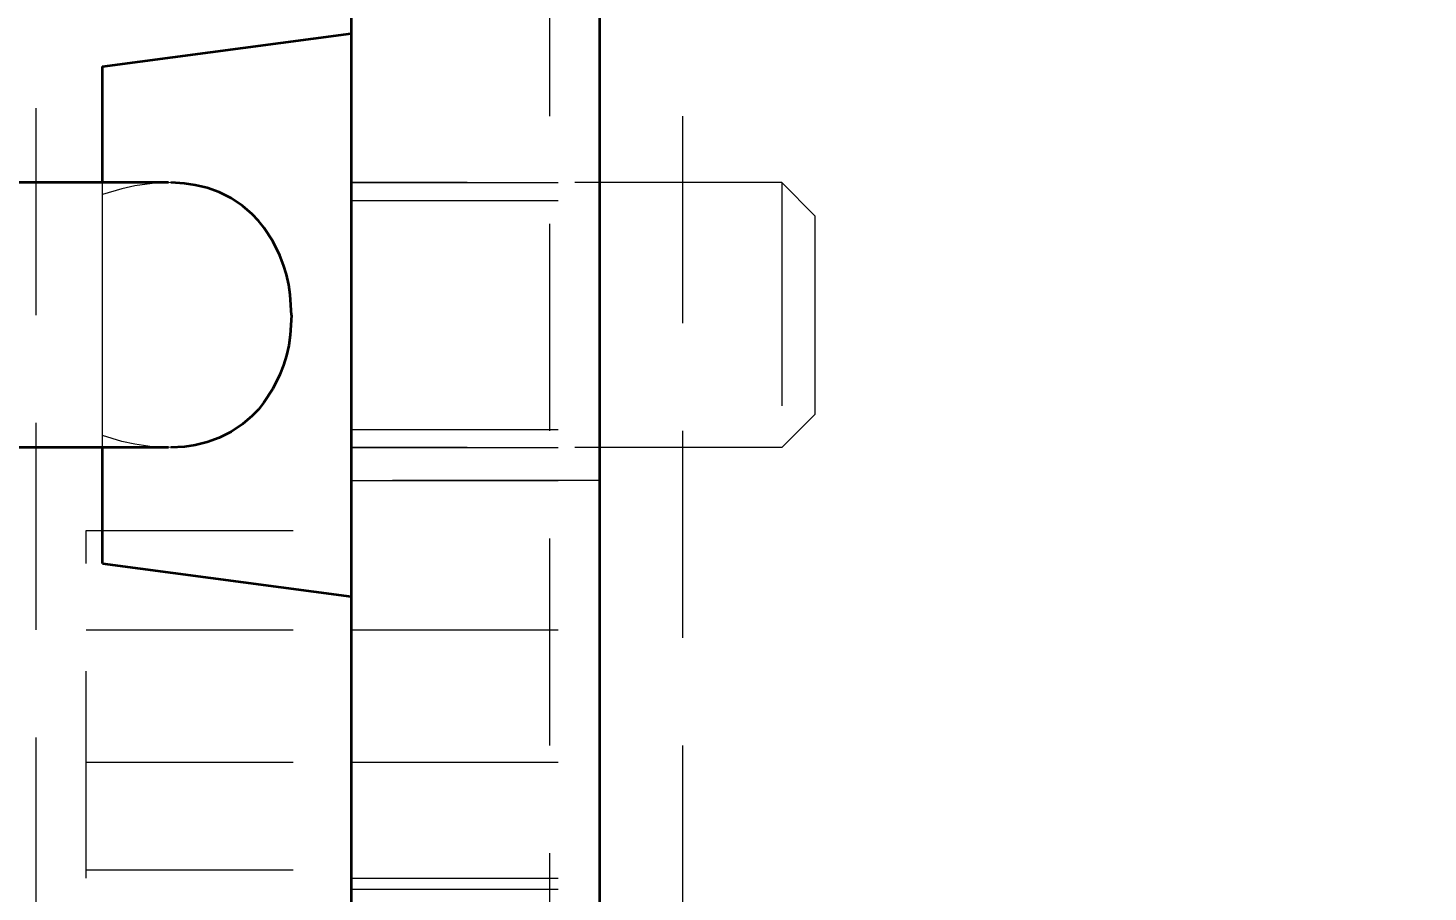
# Model space of a CAD drawing. Header units: millimetres. Extents: x -10155 to 20189, y -25550 to -22580.
# Drawn here: x -7932.9 to -7848.4, y -23779.8 to -23727.7 of the extents above; entities that cross this region are included whole.
import ezdxf

# ---------------------------------------------------------------- set-up
doc = ezdxf.new("R2010")
doc.units = ezdxf.units.MM
doc.linetypes.add('HIDDEN-HOKUTO', pattern=[3.8, 2.5, -1.3])
doc.layers.add('AM_HID', color=1, linetype='HIDDEN-HOKUTO', lineweight=25)
doc.layers.add('word_dim', color=253, linetype='Continuous')
doc.styles.get("Standard").update_dxf_attribs({"font": 'romans.shx', "bigfont": 'bigfont.shx'})
doc.dimstyles.new('RS-1-5', dxfattribs={"dimscale": 5, "dimtxt": 3.5, "dimasz": 3, "dimexe": 1, "dimexo": 0, "dimgap": 1, "dimtad": 3, "dimdsep": 46, "dimtxsty": 'Standard', "dimblk1": 'OPEN', "dimblk2": 'OPEN', "dimsah": 1, "dimcen": 0, "dimclrd": 256, "dimclre": 256, "dimclrt": 3, "dimadec": 0, "dimazin": 0, "dimtfac": 1, "dimtmove": 0, "dimatfit": 3, "dimldrblk": 'OPEN', "dimfxl": 0, "dimtolj": 1, "dimtzin": 0, "dimarcsym": 0})

# ---------------------------------------------------------------- blocks, each defined once
blk = doc.blocks.new('_Open')
at = {"color": 0, "lineweight": -2}
for p, q in [((-1, 0.1667), (0, 0)), ((-1, -0.1667), (0, 0)), ((0, 0), (-1, 0))]:
    blk.add_line(p, q, dxfattribs=at)
blk = doc.blocks.new('*D756')
at = {"layer": 'DEFPOINTS', "color": 0, "ltscale": 2}
for p in [(-8113.446, -22930.004), (-8466.547, -23986.004), (-7767.444, -23986.004)]:
    blk.add_point(p, dxfattribs=at)
at = {"layer": 'word_dim', "lineweight": -2, "ltscale": 2}
for p, q in [((-8113.446, -22930.004), (-8471.547, -22930.004)), ((-8466.547, -22945.004), (-8466.547, -23971.004)), ((-7767.444, -23986.004), (-8471.547, -23986.004))]:
    blk.add_line(p, q, dxfattribs=at)
at = {"layer": 'word_dim', "lineweight": -2, "ltscale": 2, "xscale": 15, "yscale": 15, "zscale": 15}
for p, rotation in [((-8466.547, -22930.004), 90), ((-8466.547, -23986.004), 270)]:
    blk.add_blockref('_Open', p, dxfattribs=dict(at, rotation=rotation))
at = {"layer": 'word_dim', "color": 3, "ltscale": 2, "insert": (-8480.297, -23458.004), "char_height": 17.5, "attachment_point": 5, "rotation": 90}
blk.add_mtext('\\A1;1056', dxfattribs=at)

msp = doc.modelspace()

# ---------------------------------------------------------------- linework, layer by layer
at = {"color": 7, "lineweight": 35}
for p, q in [((-7898.444, -23025.004), (-7898.444, -23850.004)), ((-7913.444, -23725.004), (-7913.444, -23845.004)), ((-7898.444, -23725.004), (-7898.444, -23845.004)), ((-7913.444, -23728.004), (-7913.444, -23759.923))]:
    msp.add_line(p, q, dxfattribs=at)
at = {"color": 7, "lineweight": 35, "ltscale": 0.378319}
for p, q in [((-7928.444, -23730.004), (-7913.444, -23728.004)), ((-7928.444, -23760.004), (-7913.444, -23762.004))]:
    msp.add_line(p, q, dxfattribs=at)
at = {"color": 7, "lineweight": 35, "ltscale": 0.175}
msp.add_line((-7928.444, -23737.004), (-7928.444, -23730.004), dxfattribs=at)
at = {"color": 7, "lineweight": 35, "ltscale": 0.499286}
for p, q in [((-7924.472, -23737.004), (-7944.444, -23737.004)), ((-7924.472, -23753.004), (-7944.444, -23753.004))]:
    msp.add_line(p, q, dxfattribs=at)
at = {"color": 7, "lineweight": 35, "ltscale": 0.4}
msp.add_line((-7928.444, -23753.004), (-7944.444, -23753.004), dxfattribs=at)
at = {"color": 7, "lineweight": 35, "ltscale": 0.129094}
msp.add_line((-7928.444, -23758.168), (-7928.444, -23753.004), dxfattribs=at)
at = {"color": 7, "lineweight": 35, "ltscale": 0.045907}
msp.add_line((-7928.444, -23760.004), (-7928.444, -23758.168), dxfattribs=at)
at = {"color": 7, "lineweight": 35, "ltscale": 0.052028}
msp.add_line((-7913.444, -23759.923), (-7913.444, -23762.004), dxfattribs=at)
at = {"color": 7, "lineweight": 35}
for points in [[(-7917.038, -23745.004), (-7917.113, -23743.79), (-7917.21, -23743.175), (-7917.348, -23742.565), (-7917.521, -23741.987), (-7917.736, -23741.414), (-7918.157, -23740.551), (-7918.704, -23739.716), (-7919.036, -23739.311), (-7919.412, -23738.917), (-7920.002, -23738.41), (-7920.689, -23737.953), (-7921.407, -23737.594), (-7922.132, -23737.331), (-7922.845, -23737.156), (-7923.504, -23737.055), (-7924.33, -23737.005)], [(-7917.038, -23745.004), (-7917.113, -23746.218), (-7917.21, -23746.833), (-7917.348, -23747.442), (-7917.521, -23748.021), (-7917.736, -23748.594), (-7918.157, -23749.456), (-7918.704, -23750.292), (-7919.036, -23750.697), (-7919.412, -23751.091), (-7920.002, -23751.598), (-7920.689, -23752.055), (-7921.407, -23752.414), (-7922.132, -23752.676), (-7922.845, -23752.852), (-7923.504, -23752.952), (-7924.33, -23753.003)]]:
    msp.add_lwpolyline(points, dxfattribs=at)
at = {"layer": 'AM_HID', "color": 1, "lineweight": 13, "ltscale": 5}
for p, q in [((-7901.438, -23847.004), (-7901.438, -23023.004)), ((-7893.444, -23030.004), (-7893.444, -23845.004)), ((-7932.444, -23783.004), (-7932.444, -23092.004)), ((-7928.444, -23730.004), (-7913.444, -23728.004)), ((-7924.472, -23737.004), (-7944.444, -23737.004)), ((-7924.472, -23737.004), (-7944.444, -23737.004)), ((-7924.472, -23737.004), (-7944.444, -23737.004)), ((-7928.444, -23737.722), (-7928.444, -23737.004)), ((-7928.444, -23745.004), (-7928.444, -23737.722)), ((-7913.444, -23737.004), (-7898.444, -23737.004)), ((-7913.444, -23737.004), (-7898.444, -23737.004)), ((-7887.444, -23737.004), (-7913.444, -23737.004)), ((-7887.444, -23737.004), (-7913.444, -23737.004)), ((-7887.444, -23737.004), (-7887.444, -23752.025)), ((-7885.444, -23739.004), (-7887.444, -23737.004)), ((-7887.444, -23737.004), (-7887.444, -23752.025)), ((-7885.444, -23739.004), (-7887.444, -23737.004)), ((-7887.444, -23737.525), (-7887.444, -23737.983)), ((-7887.444, -23737.525), (-7887.444, -23737.983)), ((-7913.444, -23738.086), (-7898.444, -23738.086)), ((-7913.444, -23738.086), (-7898.444, -23738.086)), ((-7887.444, -23737.983), (-7887.444, -23753.004)), ((-7887.444, -23737.983), (-7887.444, -23753.004)), ((-7885.444, -23739.004), (-7885.444, -23750.269)), ((-7928.444, -23752.286), (-7928.444, -23745.004)), ((-7885.444, -23750.269), (-7885.444, -23751.004)), ((-7885.444, -23751.004), (-7887.444, -23753.004)), ((-7885.444, -23751.004), (-7887.444, -23753.004)), ((-7913.444, -23751.921), (-7898.444, -23751.921)), ((-7913.444, -23751.921), (-7898.444, -23751.921)), ((-7928.444, -23753.004), (-7928.444, -23752.286)), ((-7924.472, -23753.004), (-7944.444, -23753.004)), ((-7924.472, -23753.004), (-7944.444, -23753.004)), ((-7924.472, -23753.004), (-7928.444, -23753.004)), ((-7913.444, -23753.004), (-7898.444, -23753.004)), ((-7913.444, -23753.004), (-7898.444, -23753.004)), ((-7887.444, -23753.004), (-7913.444, -23753.004)), ((-7887.444, -23753.004), (-7913.444, -23753.004)), ((-7913.438, -23755.004), (-7898.438, -23755.004)), ((-7898.438, -23755.004), (-7913.438, -23755.004)), ((-7929.438, -23798.004), (-7929.438, -23758.004)), ((-7929.438, -23758.004), (-7913.438, -23758.004)), ((-7928.444, -23760.004), (-7913.444, -23762.004)), ((-7929.438, -23764.004), (-7913.438, -23764.004)), ((-7913.438, -23764.004), (-7898.438, -23764.004)), ((-7929.438, -23772.004), (-7913.438, -23772.004)), ((-7913.438, -23772.004), (-7898.438, -23772.004)), ((-7929.438, -23778.504), (-7913.438, -23778.504)), ((-7913.438, -23779.004), (-7898.438, -23779.004)), ((-7913.438, -23779.68), (-7898.438, -23779.68))]:
    msp.add_line(p, q, dxfattribs=at)
for points in [[(-7924.33, -23737.005), (-7925.442, -23737.051), (-7926.497, -23737.202), (-7927.281, -23737.376), (-7928.444, -23737.722)], [(-7924.33, -23737.005), (-7925.442, -23737.051), (-7926.497, -23737.202), (-7927.281, -23737.376), (-7928.444, -23737.722)], [(-7924.331, -23737.005), (-7925.442, -23737.051), (-7926.497, -23737.202), (-7927.282, -23737.376), (-7928.444, -23737.722)], [(-7924.331, -23737.005), (-7925.442, -23737.051), (-7926.497, -23737.202), (-7927.282, -23737.376), (-7928.444, -23737.722)], [(-7917.038, -23745.004), (-7917.113, -23743.79), (-7917.21, -23743.175), (-7917.348, -23742.565), (-7917.521, -23741.987), (-7917.737, -23741.414), (-7918.157, -23740.551), (-7918.705, -23739.716), (-7919.036, -23739.311), (-7919.412, -23738.917), (-7920.002, -23738.41), (-7920.689, -23737.953), (-7921.407, -23737.594), (-7922.132, -23737.331), (-7922.845, -23737.156), (-7923.504, -23737.055), (-7924.331, -23737.005)], [(-7917.038, -23745.004), (-7917.113, -23743.79), (-7917.21, -23743.175), (-7917.348, -23742.565), (-7917.521, -23741.987), (-7917.737, -23741.414), (-7918.157, -23740.551), (-7918.705, -23739.716), (-7919.036, -23739.311), (-7919.412, -23738.917), (-7920.002, -23738.41), (-7920.689, -23737.953), (-7921.407, -23737.594), (-7922.132, -23737.331), (-7922.845, -23737.156), (-7923.504, -23737.055), (-7924.331, -23737.005)], [(-7917.038, -23745.004), (-7917.113, -23743.79), (-7917.21, -23743.175), (-7917.348, -23742.565), (-7917.521, -23741.987), (-7917.736, -23741.414), (-7918.157, -23740.551), (-7918.704, -23739.716), (-7919.036, -23739.311), (-7919.412, -23738.917), (-7920.002, -23738.41), (-7920.689, -23737.953), (-7921.407, -23737.594), (-7922.132, -23737.331), (-7922.845, -23737.156), (-7923.504, -23737.055), (-7924.33, -23737.005)], [(-7917.038, -23745.004), (-7917.113, -23746.218), (-7917.21, -23746.833), (-7917.348, -23747.443), (-7917.521, -23748.021), (-7917.737, -23748.594), (-7918.157, -23749.456), (-7918.705, -23750.292), (-7919.036, -23750.697), (-7919.412, -23751.091), (-7920.002, -23751.598), (-7920.689, -23752.055), (-7921.407, -23752.414), (-7922.132, -23752.676), (-7922.845, -23752.852), (-7923.504, -23752.952), (-7924.331, -23753.003)], [(-7917.038, -23745.004), (-7917.113, -23746.218), (-7917.21, -23746.833), (-7917.348, -23747.443), (-7917.521, -23748.021), (-7917.737, -23748.594), (-7918.157, -23749.456), (-7918.705, -23750.292), (-7919.036, -23750.697), (-7919.412, -23751.091), (-7920.002, -23751.598), (-7920.689, -23752.055), (-7921.407, -23752.414), (-7922.132, -23752.676), (-7922.845, -23752.852), (-7923.504, -23752.952), (-7924.331, -23753.003)], [(-7917.038, -23745.004), (-7917.113, -23746.218), (-7917.21, -23746.833), (-7917.348, -23747.442), (-7917.521, -23748.021), (-7917.736, -23748.594), (-7918.157, -23749.456), (-7918.704, -23750.292), (-7919.036, -23750.697), (-7919.412, -23751.091), (-7920.002, -23751.598), (-7920.689, -23752.055), (-7921.407, -23752.414), (-7922.132, -23752.676), (-7922.845, -23752.852), (-7923.504, -23752.952), (-7924.33, -23753.003)], [(-7924.33, -23753.003), (-7925.442, -23752.956), (-7926.497, -23752.805), (-7927.281, -23752.632), (-7928.444, -23752.286)], [(-7924.33, -23753.003), (-7925.442, -23752.956), (-7926.497, -23752.805), (-7927.281, -23752.632), (-7928.444, -23752.286)], [(-7924.331, -23753.003), (-7925.442, -23752.956), (-7926.497, -23752.805), (-7927.282, -23752.632), (-7928.444, -23752.286)], [(-7924.331, -23753.003), (-7925.442, -23752.956), (-7926.497, -23752.805), (-7927.282, -23752.632), (-7928.444, -23752.286)]]:
    msp.add_lwpolyline(points, dxfattribs=at)

# ---------------------------------------------------------------- dimensions: what is measured, and where the dimension line sits
at = {"layer": 'word_dim', "ltscale": 2}
dim = msp.add_linear_dim(base=(-8466.547, -23986.004), p1=(-8113.446, -22930.004), p2=(-7767.444, -23986.004), angle=90, dimstyle='RS-1-5', dxfattribs=at)
dim.commit()
dim.dimension.update_dxf_attribs({"geometry": '*D756', "text_midpoint": (-8480.297, -23458.004)})

doc.saveas('drawing.dxf')
